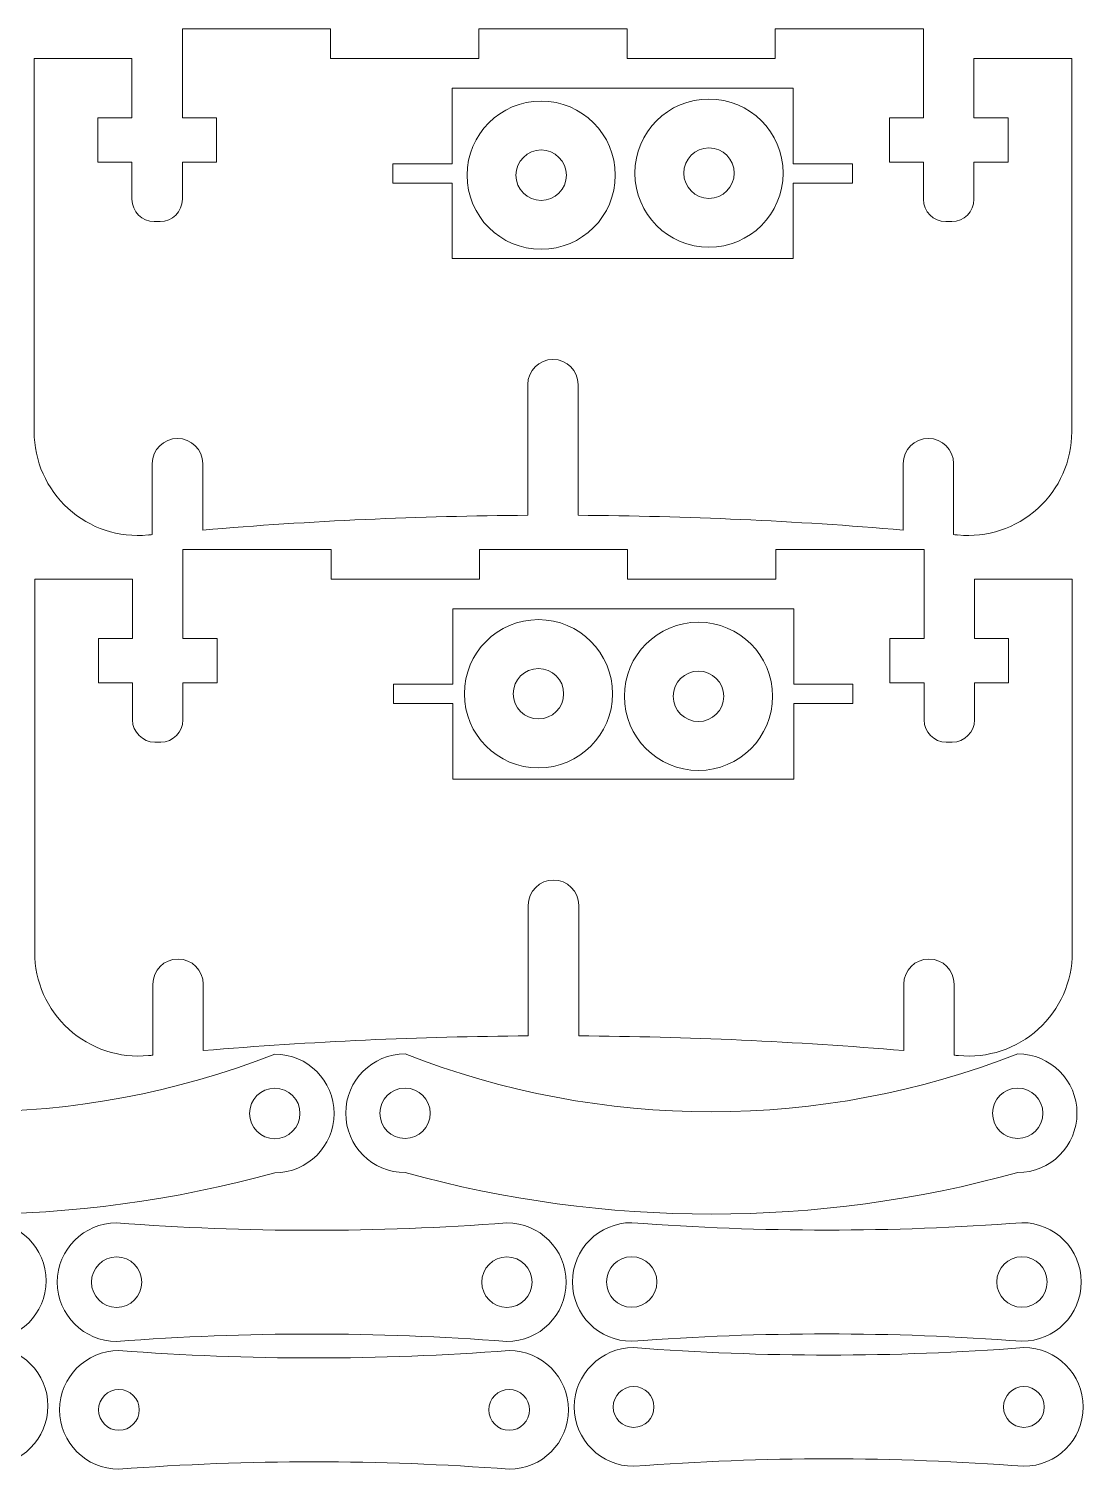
# Model space of a CAD drawing. Header units: millimetres. Extents: x 0 to 200, y 0 to 199.
# Drawn here: x 128.7 to 199.9, y 0.2 to 97.4 of the extents above; entities that cross this region are included whole.
import ezdxf

# ---------------------------------------------------------------- set-up
doc = ezdxf.new("R2010")
doc.units = ezdxf.units.MM

msp = doc.modelspace()

# ---------------------------------------------------------------- linework, layer by layer
at = {"color": 7, "linetype": 'Continuous', "lineweight": 15}
for p, q in [((139.109, 91.391), (139.109, 97.391)), ((149.109, 97.391), (139.109, 97.391)), ((149.109, 97.391), (149.109, 95.391)), ((159.109, 95.391), (159.109, 97.391)), ((169.109, 97.391), (159.109, 97.391)), ((169.109, 97.391), (169.109, 95.391)), ((179.109, 95.391), (179.109, 97.391)), ((189.109, 97.391), (179.109, 97.391)), ((189.109, 97.391), (189.109, 91.391)), ((129.109, 95.391), (129.109, 70.216)), ((129.109, 95.391), (135.709, 95.391)), ((135.709, 91.391), (135.709, 95.391)), ((149.109, 95.391), (159.109, 95.391)), ((169.109, 95.391), (179.109, 95.391)), ((192.509, 91.391), (192.509, 95.391)), ((192.509, 95.391), (199.109, 95.391)), ((199.109, 70.216), (199.109, 95.391)), ((157.312, 93.391), (180.312, 93.391)), ((157.312, 93.391), (157.312, 88.291)), ((180.312, 93.391), (180.312, 88.291)), ((133.409, 91.391), (135.709, 91.391)), ((133.409, 88.391), (133.409, 91.391)), ((139.109, 91.391), (141.409, 91.391)), ((141.409, 88.391), (141.409, 91.391)), ((186.809, 91.391), (189.109, 91.391)), ((186.809, 88.391), (186.809, 91.391)), ((192.509, 91.391), (194.809, 91.391)), ((194.809, 88.391), (194.809, 91.391)), ((133.409, 88.391), (135.709, 88.391)), ((135.709, 85.891), (135.709, 88.391)), ((139.109, 85.891), (139.109, 88.391)), ((139.109, 88.391), (141.409, 88.391)), ((153.312, 88.291), (157.312, 88.291)), ((153.312, 86.991), (153.312, 88.291)), ((184.312, 88.291), (180.312, 88.291)), ((184.312, 86.991), (184.312, 88.291)), ((186.809, 88.391), (189.109, 88.391)), ((189.109, 85.891), (189.109, 88.391)), ((192.509, 85.891), (192.509, 88.391)), ((192.509, 88.391), (194.809, 88.391)), ((153.312, 86.991), (157.312, 86.991)), ((157.312, 86.991), (157.312, 81.891)), ((180.312, 86.991), (180.312, 81.891)), ((184.312, 86.991), (180.312, 86.991)), ((137.209, 84.391), (137.609, 84.391)), ((190.609, 84.391), (191.009, 84.391)), ((157.312, 81.891), (180.312, 81.891)), ((162.409, 73.391), (162.409, 64.576)), ((165.809, 64.576), (165.809, 73.391)), ((137.079, 68.061), (137.079, 63.277)), ((140.479, 63.585), (140.479, 68.061)), ((187.739, 68.061), (187.739, 63.585)), ((191.139, 63.277), (191.139, 68.061)), ((139.147, 56.279), (139.147, 62.279)), ((149.147, 62.279), (139.147, 62.279)), ((149.147, 62.279), (149.147, 60.279)), ((159.147, 60.279), (159.147, 62.279)), ((169.147, 62.279), (159.147, 62.279)), ((169.147, 62.279), (169.147, 60.279)), ((179.147, 60.279), (179.147, 62.279)), ((189.147, 62.279), (179.147, 62.279)), ((189.147, 62.279), (189.147, 56.279)), ((129.147, 60.279), (129.147, 35.103)), ((129.147, 60.279), (135.747, 60.279)), ((135.747, 56.279), (135.747, 60.279)), ((149.147, 60.279), (159.147, 60.279)), ((169.147, 60.279), (179.147, 60.279)), ((192.547, 56.279), (192.547, 60.279)), ((192.547, 60.279), (199.147, 60.279)), ((199.147, 35.103), (199.147, 60.279)), ((157.35, 58.279), (180.35, 58.279)), ((157.35, 58.279), (157.35, 53.179)), ((180.35, 58.279), (180.35, 53.179)), ((133.447, 56.279), (135.747, 56.279)), ((133.447, 53.279), (133.447, 56.279)), ((139.147, 56.279), (141.447, 56.279)), ((141.447, 53.279), (141.447, 56.279)), ((186.847, 56.279), (189.147, 56.279)), ((186.847, 53.279), (186.847, 56.279)), ((192.547, 56.279), (194.847, 56.279)), ((194.847, 53.279), (194.847, 56.279)), ((133.447, 53.279), (135.747, 53.279)), ((135.747, 50.779), (135.747, 53.279)), ((139.147, 50.779), (139.147, 53.279)), ((139.147, 53.279), (141.447, 53.279)), ((153.35, 53.179), (157.35, 53.179)), ((153.35, 51.879), (153.35, 53.179)), ((184.35, 53.179), (180.35, 53.179)), ((184.35, 51.879), (184.35, 53.179)), ((186.847, 53.279), (189.147, 53.279)), ((189.147, 50.779), (189.147, 53.279)), ((192.547, 50.779), (192.547, 53.279)), ((192.547, 53.279), (194.847, 53.279)), ((153.35, 51.879), (157.35, 51.879)), ((157.35, 51.879), (157.35, 46.779)), ((180.35, 51.879), (180.35, 46.779)), ((184.35, 51.879), (180.35, 51.879)), ((137.247, 49.279), (137.647, 49.279)), ((190.647, 49.279), (191.047, 49.279)), ((157.35, 46.779), (180.35, 46.779)), ((162.447, 38.279), (162.447, 29.463)), ((165.847, 29.463), (165.847, 38.279)), ((137.117, 32.949), (137.117, 28.165)), ((140.517, 28.473), (140.517, 32.949)), ((187.777, 32.949), (187.777, 28.473)), ((191.177, 28.165), (191.177, 32.949))]:
    msp.add_line(p, q, dxfattribs=at)
for centre, radius in [((163.315, 87.518), 5), ((174.636, 87.656), 5), ((163.315, 87.518), 1.7), ((174.636, 87.656), 1.7), ((163.132, 52.54), 5), ((173.927, 52.369), 5), ((163.132, 52.54), 1.7), ((173.927, 52.369), 1.7), ((145.343, 24.232), 1.7), ((154.133, 24.247), 1.7), ((195.463, 24.247), 1.7), ((134.672, 12.854), 1.7), ((161.002, 12.854), 1.7), ((169.421, 12.865), 1.7), ((195.751, 12.865), 1.7), ((134.827, 4.239), 1.375), ((161.157, 4.239), 1.375), ((169.551, 4.437), 1.375), ((195.881, 4.437), 1.375)]:
    msp.add_circle(centre, radius, dxfattribs=at)
for centre, radius, start, end in [((137.209, 85.891), 1.5, 180, 270), ((137.609, 85.891), 1.5, 270, 0), ((190.609, 85.891), 1.5, 180, 270), ((191.009, 85.891), 1.5, 270, 0), ((164.109, 73.391), 1.7, 0, 180), ((136.109, 70.216), 7, 180, 275.58257), ((192.109, 70.216), 7, 264.41743, 0), ((138.779, 68.061), 1.7, 0, 180), ((189.439, 68.061), 1.7, 0, 180), ((164.109, -216.247), 280.828, 90.34684, 94.8268), ((164.109, -216.247), 280.828, 85.1732, 89.65316), ((164.109, -216.247), 280.828, 95.52332, 95.58257), ((164.109, -216.247), 280.828, 84.41743, 84.47668), ((137.247, 50.779), 1.5, 180, 270), ((137.647, 50.779), 1.5, 270, 0), ((190.647, 50.779), 1.5, 180, 270), ((191.047, 50.779), 1.5, 270, 0), ((164.147, 38.279), 1.7, 0, 180), ((136.147, 35.103), 7, 180, 275.58257), ((192.147, 35.103), 7, 264.41743, 0), ((138.817, 32.949), 1.7, 0, 180), ((189.477, 32.949), 1.7, 0, 180), ((164.147, -251.36), 280.828, 90.34684, 94.8268), ((164.147, -251.36), 280.828, 85.1732, 89.65316), ((124.678, 81.031), 56.699, 248.62512, 291.37488), ((145.343, 24.232), 4, 0, 90), ((154.133, 24.247), 4, 90, 180), ((174.798, 81.046), 56.699, 248.62512, 291.37488), ((195.463, 24.247), 4, 0, 90), ((164.147, -251.36), 280.828, 95.52332, 95.58257), ((164.147, -251.36), 280.828, 84.41743, 84.47668), ((145.343, 24.232), 4, 270, 0), ((154.133, 24.247), 4, 180, 270), ((195.463, 24.247), 4, 270, 0), ((124.678, 95.003), 77.574, 254.55049, 285.44951), ((174.798, 95.018), 77.574, 254.55049, 285.44951), ((125.911, 12.946), 4, 0, 90), ((134.672, 12.854), 4, 90, 180), ((147.837, 189.921), 173.567, 265.64996, 274.35004), ((161.002, 12.854), 4, 0, 90), ((169.421, 12.865), 4, 90, 180), ((182.586, 189.933), 173.567, 265.64996, 274.35004), ((195.751, 12.865), 4, 0, 90), ((125.911, 12.946), 4, 270, 0), ((134.672, 12.854), 4, 180, 270), ((161.002, 12.854), 4, 270, 0), ((169.421, 12.865), 4, 180, 270), ((195.751, 12.865), 4, 270, 0), ((147.837, -164.213), 173.567, 85.64996, 94.35004), ((182.586, -164.202), 173.567, 85.64996, 94.35004), ((126.039, 4.505), 4, 0, 90), ((134.827, 4.239), 4, 90, 180), ((147.992, 181.306), 173.567, 265.64996, 274.35004), ((161.157, 4.239), 4, 0, 90), ((169.551, 4.437), 4, 90, 180), ((182.716, 181.504), 173.567, 265.64996, 274.35004), ((195.881, 4.437), 4, 0, 90), ((126.039, 4.505), 4, 270, 0), ((134.827, 4.239), 4, 180, 270), ((161.157, 4.239), 4, 270, 0), ((169.551, 4.437), 4, 180, 270), ((195.881, 4.437), 4, 270, 0), ((147.992, -172.828), 173.567, 85.64996, 94.35004), ((182.716, -172.631), 173.567, 85.64996, 94.35004)]:
    msp.add_arc(centre, radius, start, end, dxfattribs=at)

doc.saveas('drawing.dxf')
